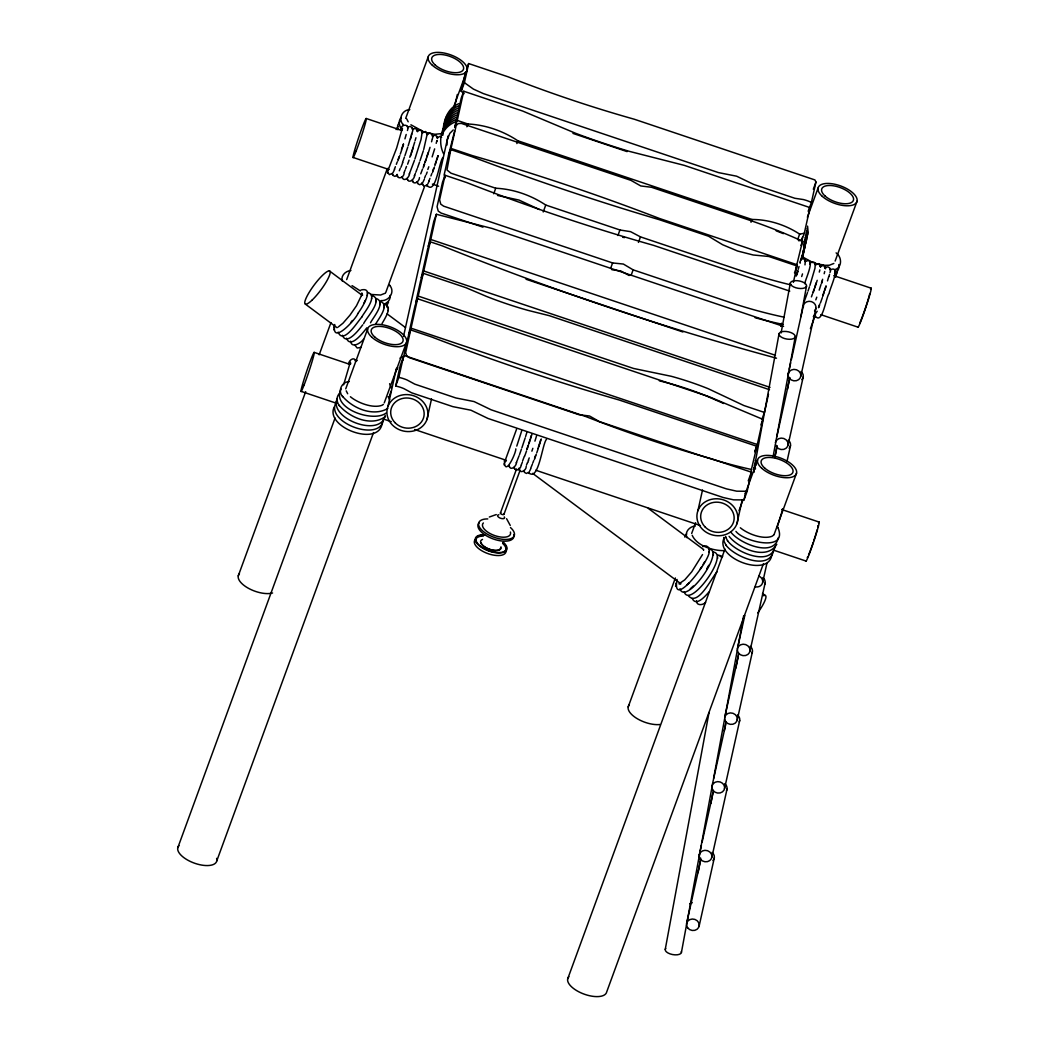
<?xml version="1.0" encoding="UTF-8"?>
<svg xmlns="http://www.w3.org/2000/svg" width="1049" height="1049" viewBox="0 0 1049 1049"><rect width="100%" height="100%" fill="white"/><g stroke="black" fill="none" stroke-linecap="round" stroke-linejoin="round"><path stroke-width="1.5" d="M357.84 313.612C356.162 318.817 330.973 346.655 334.749 324.508M361.8 293.694L361.695 295.608L361.839 292.946L362.272 295.005L361.551 294.231L362.666 295.044M357.643 313.651C360.463 310.517 376.106 286.259 360.974 290.022M361.931 316.759C364.698 311.605 378.296 295.949 367.819 292.422M363.649 323.603C365.983 318.135 384.026 299.516 372.107 295.53M370.507 322.79C373.064 317.519 386.675 301.994 376.185 298.493M375.437 324.469C378.007 319.46 390.438 304.538 380.276 301.456M382.033 323.603C384.275 319.355 393.493 306.203 384.367 304.42M709.111 551.446C710.973 559.13 670.927 611.606 677.09 579.454M709.072 552.128C710.802 548.181 706.397 544.011 702.738 546.66M679.922 588.791C685.456 606.138 724.61 551.84 709.583 549.06M684.21 591.898C689.744 609.246 728.898 554.947 713.871 552.167M333.818 329.792L333.87 329.045M333.949 327.472L333.988 326.79M338.158 332.153C343.416 345.58 358.561 320.05 362.128 316.719M342.446 335.26C346.445 346.537 359.597 328.875 362.718 324.862M346.537 338.224C350.536 349.501 363.675 331.838 366.809 327.826M350.615 341.187C351.467 348.95 361 343.01 363.478 339.312M367.294 295.49L367.334 294.795M367.425 293.235L367.465 292.487M371.582 298.598L371.634 297.916M371.713 296.343L371.766 295.595M375.87 301.706L375.922 301.024M376.001 299.45L376.053 298.703M379.961 304.669L380 303.987M380.092 302.414L380.131 301.666M384.052 307.632L384.091 306.937M384.183 305.377L384.222 304.63M388.143 310.596L388.182 309.901M388.261 308.34L388.314 307.593M675.595 586.43L675.635 585.683M675.726 584.123L675.766 583.428M696.484 600.789C696.287 605.981 703.197 605.378 705.61 602.218M703.564 550.332L703.617 549.584M709.19 549.873L709.242 549.125M713.359 555.236L713.399 554.554M713.49 552.98L713.53 552.233M717.647 558.343L717.686 557.662M717.778 556.088L717.818 555.341M403.209 358.942L403.131 360.069M407.432 130.522C410.238 123.559 400.521 123.402 400.587 130.299M412.296 132.161C414.394 128.948 410.12 123.966 407.563 127.873M432.28 138.874C434.365 135.662 430.09 130.679 427.533 134.587M829.995 272.53C832.093 269.318 827.805 264.348 825.261 268.242M665.25 949.371L709.032 712.481M755.516 461.101L779.053 333.792M781.099 332.979L790.343 283.02M681.417 952.479L699.591 854.188M700.194 850.962L712.114 786.501M713.595 778.45L724.623 718.827M725.213 715.602L737.434 649.528M738.024 646.302L743.689 615.684M773.179 456.158L775.263 444.868M776.758 436.817L788.678 372.356M789.268 369.13L795.221 336.899A8.235 3.711 10.5 0 0 783.787 331.432A8.235 3.711 10.5 0 0 782.397 337.712A8.235 3.711 10.5 0 0 795.221 336.899M698.083 872.716L700.758 858.213M710.894 803.416L713.268 790.526M724.295 730.904L725.79 722.84M735.913 668.056L738.601 653.553M775.237 455.345L777.021 445.681M787.458 389.271L789.543 377.994M800.859 316.759L806.524 286.141A8.235 3.711 10.5 0 0 795.09 280.66A8.235 3.711 10.5 0 0 793.687 286.941A8.235 3.711 10.5 0 0 806.524 286.141M386.832 307.082L386.766 303.187M388.523 302.138L386.596 306.033M384.262 402.842L406.632 342.079M776.811 544.3C766.753 561.018 738.732 548.522 729.081 536.354M835.607 277.29L835.555 273.383M447.097 140.304L449.811 133.38L453.234 129.945M805.881 242.778L808.123 232.262L807.56 226.112M387.92 406.527L396.417 368.317M403.498 336.48L448.133 135.885M454.505 107.221L457.338 94.489M395.683 386.019L400.22 365.616L403.38 356.962L405.137 355.821L585.709 416.505A605.811 271.258 20.1 0 0 711.668 458.846L751.399 472.181L747.15 491.286L743.99 499.927L733.539 499.835L723.22 497.514L488.034 418.472L470.922 410.211L452.775 406.619L411.628 392.798L403.878 388.628A20.56 9.205 20.1 0 0 398.45 386.701L395.683 386.019L398.843 377.365L403.38 356.962M464.143 93.663L461.245 91.302L465.494 72.211M461.245 91.302L464.405 82.661L468.654 63.556L508.385 76.918A605.811 271.258 20.1 0 0 634.343 119.245L814.916 179.93L815.952 182.015L811.415 202.418L808.241 211.072M403.55 357.355L408.113 336.847L410.644 329.924L431.939 337.083A1028.151 460.367 20.1 0 0 619.185 400.01L756.906 446.297L750.717 472.338M410.644 329.924L405.661 352.582L406.566 355.467L409.241 357.63L578.851 414.683L589.577 416.02L599.372 421.567L696.195 454.112A253.255 113.397 20.1 0 0 751.727 469.559M417.581 298.755L415.05 305.679L408.507 335.09L411.038 328.167L417.581 298.755L709.163 396.758L762.898 419.364L757.299 444.54L754.769 451.463M423.245 273.317L420.715 280.24L415.653 302.991L418.184 296.08L423.245 273.317L465.966 287.675L486.382 296.369A189.226 84.733 20.1 0 0 528.132 310.399L549.322 315.683L769.507 389.69M430.247 241.808L427.717 248.718L421.226 277.906L423.757 270.983L430.247 241.808L442.206 245.82A1338.288 599.228 20.1 0 0 776.509 358.194M436.371 214.284L433.84 221.208L428.241 246.384L430.772 239.474L436.371 214.284L491.994 228.433L783.577 326.423M789.766 291.124L653.579 245.361A926.188 414.709 20.1 0 1 466.346 182.434L445.051 175.275L439.597 199.835L440.764 204.162L443.648 206.168L612.603 262.945L623.381 264.06L633.124 269.842L729.947 302.387A229.311 102.684 20.1 0 0 783.996 317.165M793.372 282.378L797.03 265.974L768.799 256.481L753.169 254.986L737.617 251.026L722.591 244.705L708.521 236.222L659.297 219.687A1232.3 551.774 20.1 0 1 472.063 156.76L450.768 149.601L446.966 169.977L450.978 173.19L495.744 188.23C513.551 189.082 530.938 195.206 545.755 205.04L619.946 229.98L630.593 231.672L640.467 236.877L737.29 269.409A301.496 134.993 20.1 0 0 791.169 284.987M454.61 131.125L448.487 155.344L451.031 148.434L456.158 125.552L458.151 123.612L461.337 123.402L630.973 180.376L640.769 185.948L651.495 187.273L748.317 219.805A250.619 112.217 20.1 0 1 802.511 241.27L795.771 268.95M463.75 91.237L461.219 98.16L454.728 127.335L457.259 120.425L463.75 91.237L522.612 111.024L575.495 133.249A345.344 154.636 20.1 0 0 629.479 151.397L684.197 165.336L810.012 207.61L804.295 233.298L801.764 240.221L798.669 240.759M426.917 419.639A20.6 18.384 12.5 0 0 403.144 394.83A20.6 18.384 12.5 0 0 392.182 424.793A20.6 18.384 12.5 0 0 426.917 419.639L431.519 398.935M697.913 510.706L702.515 490.014M736.896 523.818A20.6 18.384 12.5 0 0 713.136 499.009A20.6 18.384 12.5 0 0 702.174 528.971A20.6 18.384 12.5 0 0 736.896 523.818L742.207 499.94M780.823 326.396L781.531 323.223M743.99 499.927L745.76 491.968M801.764 240.221L802.433 237.192M761.902 419.364L764.433 412.441L768.484 394.24M788.192 373.929L790.658 362.836M791.366 359.676L803.337 305.836M775.499 442.626L789.936 377.706M774.765 457.495L777.23 446.402M737.395 648.741L744.79 615.488M724.689 717.45L738.43 655.691M800.767 376.342L815.912 308.249M711.983 786.16L725.724 724.4M788.061 445.051L803.206 376.958M699.29 854.856L701.401 845.363M702.109 842.19L713.018 793.096M786.986 461.494L790.513 445.655M686.584 923.566L700.68 860.219M762.662 582.457L766.885 563.457M749.956 651.167L765.114 583.074M737.263 719.876L752.408 651.77M724.557 788.573L739.702 720.479M711.851 857.282L727.009 789.189M699.159 925.979L714.303 857.885M387.946 168.312L387.645 172.587M335.759 402.895L335.916 402.2M436.987 141.209L437.158 140.514M504.451 460.314C504.281 478.462 516.147 453.089 515.82 448.867M800.112 263.247L800.269 262.538M804.989 264.886L805.291 260.611M411.064 136.095L411.628 133.879M411.588 135.072L412.139 132.856M431.559 141.785L432.122 139.569M436.2 143.346L436.751 141.13M819.295 272.084L819.846 269.881M824.173 273.723L824.724 271.507M829.012 276.556L829.562 274.34M782.134 510.968L782.685 508.752M404.94 138.874L406.199 134.456M410.644 137.563L408.205 145.732M410.474 139.124L411.313 136.173M415.102 140.684L415.942 137.734M798.197 269.423L799.036 266.485M827.504 280.896L828.762 276.477M781.846 512.069L777.152 527.359M413.083 147.358L414.683 142.153M423.704 149.496L427.31 133.577M428.425 152.525L430.024 147.306M434.653 148.866L432.136 156.904M516.554 429.238L504.595 462.124L506.379 460.747M521.668 430.955L516.777 446.1M525.588 436.581L526.782 432.673M530.453 438.22L531.253 435.61M530.296 439.61L531.895 434.391M534.924 441.157L536.537 435.951M540.602 440.187L537.967 448.447M540.445 441.577L541.245 438.967M546.516 439.308C542.32 443.399 538.688 481.635 528.998 472.929M796.178 276.11L797.778 270.904M796.82 274.89L798.027 270.983M801.698 276.53L802.498 273.92M816.397 282.902L817.197 280.306M821.433 283.164L822.626 279.257M821.669 283.243L822.468 280.634M401.492 149.745L403.327 144.093M402.2 148.407L403.577 144.172M407.746 147.135L404.914 155.658M411.247 153.023L412.624 148.774M413.319 147.45L410.513 155.947M423.311 150.807L420.02 160.733M426.812 156.681L428.189 152.446M426.589 158.176L427.966 153.928M437.931 155.711L435.125 164.221M436.79 160.038L438.167 155.803M443.045 157.429C439.216 160.536 435.755 196.307 426.917 185.122L427.113 185.843M389.179 396.968L391.015 391.316M525.182 437.879L521.891 447.818M528.683 443.766L530.06 439.518M528.919 443.845L529.837 441.013M538.675 447.123L540.051 442.875M804.793 283.715C804.609 280.83 817.001 255.654 805.278 261.529M809.907 285.433L814.981 268.242L815.283 263.968M814.785 287.072L816.161 282.824M814.562 288.567L815.938 284.318M819.19 290.114L821.026 284.463M825.904 286.102L822.613 296.041M824.763 290.429L826.14 286.18M361.735 294.926L356.476 305.77L349.907 315.238L342.971 323.21L338.119 327.091M400.285 154.098L401.741 149.823M409.792 157.298L410.762 154.439M414.906 159.015L421.055 139.451L422.196 131.859M343.626 384.839L350.3 362.154L350.759 363.806M424.897 162.372L426.353 158.097M425.133 162.451L426.104 159.605M434.876 165.729L436.332 161.454M526.768 449.457L528.224 445.169M527.004 449.536L528.46 445.261M531.882 451.175L532.853 448.316M536.76 452.814L538.216 448.526M807.992 291.124L809.448 286.836M812.87 292.763L814.326 288.475M813.106 292.841L814.076 289.983M822.849 296.12L824.304 291.832M702.515 554.554L691.684 571.875L684.748 579.848L678.978 583.834L680.395 583.873M398.122 159.474L399.079 156.786M397.886 160.903L399.8 155.527M402.514 162.464L404.429 157.088M407.628 164.182L409.071 160.143M414.421 160.445L409.254 174.147M417.62 167.538L419.534 162.162M423.455 166.489L424.412 163.801M423.206 167.906L424.648 163.88M427.848 169.466L428.805 166.778M432.713 171.105L433.67 168.417M432.476 172.534L434.391 167.158M519.491 454.623L521.405 449.247M524.605 456.341L526.519 450.965M534.597 458.19L535.554 455.502M534.347 459.619L536.275 454.243M807.507 292.553L803.836 302.597M811.428 296.88L812.385 294.192M815.82 299.857L816.778 297.169M820.449 302.912L822.364 297.549M238.267 575.875L305.679 391.67M319.158 354.824L330.959 322.594M346.681 279.611L387.133 169.086M405.675 118.432L428.136 57.026M177.766 847.828L335.064 418.013M345.737 388.851L367.635 328.98M466.543 69.326L468.654 63.556M385.678 292.71L424.439 186.788M453.653 106.972L467.133 70.126M450.768 149.601L448.238 156.511L444.133 174.934L445.078 177.884M445.051 175.275L442.521 182.198L437.066 206.745L438.233 211.085L441.118 213.078L482.973 227.148M466.857 126.759L467.867 123.992C485.674 124.844 503.061 130.955 517.878 140.789L752.015 219.477C768.891 219.477 785.57 224.919 799.653 234.111L804.295 233.298M216.763 860.927L373.483 432.647M493.712 193.763L495.744 188.23M516.869 143.556L517.878 140.789M543.225 211.964L545.755 205.04M500.425 513.027L516.554 468.942M504.005 514.22L520.134 470.149M617.913 235.514L619.946 229.98M610.584 268.478L612.603 262.945M638.435 242.411L640.467 236.877M631.105 275.376L633.124 269.842M751.005 222.244L752.015 219.477M813.316 189.226L815.952 182.015M797.62 239.644L799.653 234.111M808.491 211.767L810.012 207.61M628.194 706.921L675.372 577.973M691.671 533.456L695.605 522.704M807.389 217.235L818.063 188.073M801.003 245.414L802.524 241.27M794.486 272.884L797.03 265.974M760.879 424.897L762.898 419.364M754.887 451.831L756.906 446.297M748.239 480.835L751.399 472.181M567.693 978.874L724.977 549.06M739.021 510.679L742.954 499.94M745.21 493.791L757.562 460.026M810.431 328.586L815.479 314.766M835.148 261.044L857.059 201.172M763.41 563.693L606.689 991.974A20.6 9.218 20.1 0 1 582.641 993.56A20.6 9.218 20.1 0 1 568.873 976.75M774.083 534.531L796.558 473.125M396.325 164.326L397.204 161.992M400.993 167.211L402.75 162.543M405.622 168.771L406.514 166.437M415.85 172.206L417.174 168.705M420.728 173.846L422.485 169.177M426.287 174.396L427.166 172.062M430.916 175.957L431.795 173.623M519.045 455.791L516.252 462.95M522.599 460.931L524.369 456.263M528.355 460.236L529.234 457.889M527.713 462.648L528.604 460.314M532.787 463.042L533.679 460.695M818.456 307.514L819.767 304M818.692 307.593L819.571 305.259M394.398 169.151L395.381 166.712M399.276 170.79L400.259 168.351M404.14 172.429L405.137 169.99M414.368 175.865L415.365 173.426M424.609 177.924L425.606 175.485M428.989 180.782L429.985 178.343M521.366 464.668L522.35 462.229M526.493 465.009L527.477 462.57M530.873 467.854L532.354 464.209M394.634 169.23L393.218 172.311M409.53 173.531C409.621 177.425 403.262 182.88 402.069 176.77L402.436 178.094M414.643 175.249C414.735 179.143 408.376 184.598 407.182 178.487M419.482 177.583C419.574 181.49 413.214 185.948 412.296 180.205L412.677 181.529M424.36 179.222L422.931 182.303M429.238 180.861L427.808 183.942M348.556 364.187C348.465 360.279 354.837 355.821 355.742 361.564L355.375 360.24M516.528 462.334C516.606 466.228 510.247 471.683 509.053 465.572L509.263 466.294M526.231 466.307C526.454 470.922 518.927 474.528 519.032 468.156M817.21 311.251L813.329 316.693M404.101 173.124C404.193 177.687 396.876 180.271 397.178 174.357M521.078 465.271C521.104 469.152 514.836 472.64 514.167 467.29L514.548 468.615M529.679 471.027L530.833 468.549M363.977 303.069L365.222 300.46M445.405 119.193C447.726 113.095 452.683 108.506 458.557 105.883M444.907 121.461C447.215 115.364 452.185 110.774 458.059 108.152M444.409 123.73C446.717 117.632 451.673 113.043 457.548 110.42M443.871 126.103C446.179 120.006 451.149 115.429 457.023 112.794M442.835 130.745C445.156 124.647 450.113 120.071 455.987 117.436M442.337 133.013C444.645 126.916 449.615 122.34 455.489 119.704M441.839 135.282C444.147 129.184 449.103 124.595 454.978 121.972M395.552 371.831L397.794 367.688M804.911 243.211L806.379 240.509M802.642 251.472L804.845 247.42M802.852 252.494L804.321 249.793M801.606 256.113L803.809 252.062M801.108 258.382L802.577 255.681M799.863 262.001L802.8 256.599L806.602 239.054L806.038 232.917M396.102 129.578L397.925 126.3M337.109 398.804C328.56 418.748 381.062 438.298 385.193 415.391M684.84 537.127L686.662 533.849M401.164 117.449C398.03 120.858 399.053 125.88 401.57 129.315M334.264 406.907C324.259 427.074 377.968 447.11 382.033 424.032M385.258 416.61C371.333 427.087 349.278 417.436 339.155 405.307M835.371 276.241L837.194 272.963L837.194 270.157M724.177 537.953C713.779 558.304 770.123 578.917 771.894 553.99M703.184 564.401L704.482 562.146M706.829 568.637L708.77 565.254M717.018 571.915C711.812 577.265 697.873 607.41 688.262 595.609M700.194 569.096L701.755 566.722M809.723 264.243C810.615 261.083 815.453 261.07 815.479 264.702M412.427 129.512L415.627 128.175L417.541 131.728M417.305 131.151L420.505 129.801L422.393 132.594M388.589 169.505L388.104 170.122L396.627 148.106L402.331 128.266L402.41 129.276M422.419 132.869L425.619 131.531L427.507 134.311M392.536 173.295L389.349 174.645L387.448 171.852M397.414 174.934L394.909 176.402L393.073 175.458L392.326 173.491L392.693 174.816M432.411 136.226L435.597 134.888L437.512 138.442M437.289 137.865L439.78 136.396L441.629 137.34M422.262 183.287L419.757 184.755L417.922 183.811L417.174 181.844L417.371 182.578M427.127 184.926L423.94 186.263L422.026 182.71M529.011 472.011L526.506 473.466L524.67 472.522L523.923 470.568L524.29 471.88M815.506 264.964L818.705 263.627L820.606 267.193M820.384 266.603L823.57 265.266L825.484 268.832M830.126 269.881C842.255 264.073 828.749 290.56 829.182 293.471C826.192 295.739 822.429 326.763 814.889 315.513L815.27 316.824M350.654 322.672L352.425 320.509M708.875 592.056C705.872 595.478 696.038 607.161 692.34 598.573M687.029 584.765L689.036 582.956M690.321 588.777L693.323 586.063M399.984 121.566L397.676 125.251L397.833 129.761M385.049 293.274L380.59 295.031L370.887 294.441M341.135 388.982C330.422 408.271 373.142 423.062 386.137 413.031M339.483 393.519C335.877 396.732 336.677 402.292 339.404 405.806M336.309 402.173C324.01 422.406 381.954 443.793 383.554 418.617M383.409 404.389L382.006 405.294C372.749 408.717 357.486 402.711 350.405 396.745M833.837 263.469L829.366 265.227L824.802 265.331L814.299 263.181M356.017 361.131L357.316 360.371M800.898 259.273L803.6 258.552L805.488 261.345M387.802 408.494C373.103 417.017 352.621 408.376 342.472 396.234M834.519 273.422C837.849 271.979 839.764 268.046 838.794 264.518M773.808 535.016L771.933 536.327C762.675 539.75 747.413 533.757 740.332 527.778M489.319 517.026L496.282 514.561M459.056 103.615C446.428 108.362 442.744 123.1 442.927 135.151M456.485 115.167C442.258 120.963 436.856 140.343 443.504 153.574M399.984 358.142L402.803 356.542M441.957 133.564L434.876 134.285L425.724 132.502M384.17 304.092C387.632 302.859 390.949 299.345 390.071 295.412M834.611 269.75C842.399 267.561 842.085 257.044 836.105 252.888M361.158 347.363L357.198 348.019L354.667 344.898M409.779 109.62C402.2 109.791 397.886 119.075 403.222 124.779L402.973 124.28M350.93 270.458C345.855 270.878 340.663 275.454 342.197 280.935M349.291 381.574C341.699 381.744 337.385 391.028 342.721 396.732M695.277 526.034C689.704 526.349 684.354 532.04 686.938 537.665M717.962 555.131L719.994 555.498L721.764 557.596M747.15 491.286L736.7 491.181L726.38 488.86L491.207 409.831L474.082 401.57L455.935 397.977L414.788 384.144L407.038 379.974A20.56 9.205 20.1 0 0 401.61 378.06L398.843 377.365M380.997 300.617C389.192 301.247 395.591 291.688 389.507 285.092L389.769 285.59M724.426 550.607C714.159 550.987 697.047 546.319 692.196 535.292M720.125 556.298L722.735 556.245M611.842 269.698L620.851 270.983L629.151 275.52M497.514 195.455L518.993 200.057L539.396 209.525M622.673 237.258L624.47 237.599M659.297 380.8L668.672 383.187A149.469 66.926 20.1 0 1 705.662 395.617L723.692 403.498M572.951 133.407L627.105 151.607M457.259 120.425L467.867 123.992M366.153 118.471L401.885 130.482M833.798 275.638L871.09 288.173M451.031 148.434L472.312 155.593A1016.94 455.345 20.1 0 1 659.559 218.507L797.279 264.807M353.172 157.494L388.917 169.505M432.411 184.126L438.626 186.211M820.816 314.661L858.108 327.196M430.772 239.474L775.473 355.323M526.06 279.257L682.886 331.969M423.757 270.983L770.018 387.356M418.184 296.08L633.557 368.461L671.203 376.276A149.469 66.926 20.1 0 1 708.193 388.707L743.846 405.517L764.433 412.441M411.038 328.167L757.299 444.54M314.123 352.359L349.855 364.37M781.767 509.526L819.059 522.048M301.142 391.382L336.886 403.393M383.488 419.049L391.264 421.659M414.565 429.5L506.221 460.301M535.751 470.227L700.43 525.562M773.454 550.109L806.078 561.071M776.168 230.832L783.38 233.639M813.001 262.656L801.79 256.507M424.386 132.148L410.906 124.779M811.415 202.418L808.74 201.277A20.56 9.205 20.1 0 0 803.272 199.533L794.88 198.287L753.733 184.454L736.621 176.193L718.46 172.6L483.287 93.571L473.44 89.113L464.405 82.661M360.305 290.888L352.044 285.63M329.373 270.878L362.18 295.32M387.12 313.887L405.491 327.576M648.308 508.398L703.433 549.453M762.492 593.432L765.114 595.386M305.547 304.249L337.044 327.708M532.617 473.348L680.919 583.795M735.939 531.384C743.557 541.704 788.9 552.823 777.794 527.254L778.043 527.752M730.996 532.315C739.361 543.29 774.123 558.356 778.358 537.573M727.495 540.668C735.519 552.154 770.818 567.286 775.119 546.437M725.908 544.995C733.933 556.481 769.232 571.613 773.533 550.751M506.588 518.717L510.247 525.457M724.138 538.085L723.758 537.442L724.085 541.415L726.17 545.493M725.58 536.485L725.96 537.652M388.13 396.706L389.664 399.721M725.672 537.088L727.744 541.166M406.71 118.891L408.192 121.802M346.209 390.844L347.691 393.755M389.599 383.737L391.316 388.13M407.405 126.352L407.773 127.676M834.847 270.013L835.043 270.747M835.017 270.603L835.214 271.324M829.969 268.374L830.349 269.685M825.091 266.734L825.301 267.482M825.275 267.325L825.471 268.059M820.226 265.095L820.593 266.42M815.112 263.378L815.309 264.125M809.998 261.66L810.366 262.971M805.121 260.021L805.33 260.768M437.118 136.344L437.328 137.091M437.302 136.934L437.499 137.668M528.958 472.784L529.168 473.519M432.254 134.705L432.621 136.029M427.14 132.987L427.336 133.734M519.045 468.929L519.412 470.24M422.026 131.269L422.223 132.017M417.148 129.63L417.515 130.955M509.224 466.149L509.434 466.884M412.27 127.991L412.65 129.315M427.087 185.699L427.297 186.434M503.94 463.855L504.32 465.166M422.039 183.483L422.419 184.808M417.345 182.421L417.541 183.169M407.353 179.064L407.55 179.812M397.361 175.708L397.571 176.455M397.191 175.131L397.401 175.865M387.619 172.429L387.815 173.177M803.94 241.913L804.544 248.351M807.048 228.38L807.612 234.53M806.55 230.649L807.114 236.799M805.514 235.291L806.078 241.44M804.989 237.664L805.553 243.814M804.478 239.933L805.042 246.082M803.468 244.469L804.032 250.619M755.372 460.681L755.791 465.284M754.874 462.95L755.437 469.087M754.362 465.205L754.651 468.287M753.864 467.474L754.283 472.089M446.782 141.838L447.071 144.972M444.684 122.903L444.973 125.985M800.623 259.706L800.636 260.48M503.848 513.722A1.888 0.839 20.1 0 1 502.025 514.456A1.888 0.839 20.1 0 1 500.766 512.686M505.998 551.8A16.705 7.474 20.1 0 1 486.5 553.072A16.705 7.474 20.1 0 1 475.341 539.448M503.481 542.451A16.705 7.474 20.1 0 1 500.045 552.941A16.705 7.474 20.1 0 1 477.243 543.749A16.705 7.474 20.1 0 1 484.651 534.859M500.635 548.05A10.372 4.642 20.1 0 1 491.102 549.715A10.372 4.642 20.1 0 1 481.071 542.753M500.95 546.844A10.778 4.825 20.1 0 1 488.441 549.007A10.778 4.825 20.1 0 1 482.514 539.409M475.813 541.664A15.971 7.146 20.1 0 1 483.432 536.078M502.615 543.369A15.971 7.146 20.1 0 1 505.015 551.486M502.93 542.503A15.971 7.146 20.1 0 1 500.019 552.521A15.971 7.146 20.1 0 1 478.305 544.261A15.971 7.146 20.1 0 1 483.746 535.213M510.417 532.053A14.791 6.622 20.1 0 1 495.076 535.698A14.791 6.622 20.1 0 1 483.366 522.953M510.483 527.555A18.908 8.471 20.1 0 1 507.034 539.396A18.908 8.471 20.1 0 1 481.334 529.627A18.908 8.471 20.1 0 1 487.772 518.914M513.656 534.57A18.908 8.471 20.1 0 1 494.04 539.238A18.908 8.471 20.1 0 1 479.078 522.953M504.281 516.908A3.671 1.639 20.1 0 1 502.786 518.691A3.671 1.639 20.1 0 1 498.196 516.842A3.671 1.639 20.1 0 1 498.891 514.731M712.061 852.417A6.399 5.717 12.5 0 1 712.94 860.534M724.754 783.708A6.399 5.717 12.5 0 1 726.524 790.592M737.46 715.012A6.399 5.717 12.5 0 1 739.217 721.896M750.166 646.302A6.399 5.717 12.5 0 1 751.923 653.186M762.859 577.593A6.399 5.717 12.5 0 1 764.629 584.49M759.004 576.137A6.399 5.717 12.5 0 1 762.466 583.178A6.399 5.717 12.5 0 1 755.332 586.863M788.271 440.187A6.399 5.717 12.5 0 1 789.15 448.303M800.964 371.49A6.399 5.717 12.5 0 1 801.856 379.607M681.352 951.495A8.235 3.711 10.5 0 1 672.527 954.551A8.235 3.711 10.5 0 1 665.735 948.48M803.285 307.331A6.399 5.717 12.5 0 1 811.48 301.627A6.399 5.717 12.5 0 1 814.549 310.897M692.235 902.599A8.235 3.711 10.5 0 1 689.783 903.832M763.528 595.74A20.6 4.17 -53.3 0 1 757.758 612.904M783.026 324.403A229.311 102.684 20.1 0 1 755.096 317.716M870.5 289.039A20.6 1.088 -71.4 0 1 866.015 306.885A20.6 1.088 -71.4 0 1 857.964 326.737M869.765 293.55A16.836 0.892 -71.4 0 1 867.09 302.925M866.658 304.262A16.836 0.892 -71.4 0 1 859.774 322.908M818.469 522.927A20.6 1.088 -71.4 0 1 813.985 540.773A20.6 1.088 -71.4 0 1 805.934 560.612M817.866 525.615A16.836 0.892 -71.4 0 1 817.735 527.424M817.132 529.824A16.836 0.892 -71.4 0 1 813.722 540.917M813.263 542.307A16.836 0.892 -71.4 0 1 808.556 555.039M807.743 556.796A16.836 0.892 -71.4 0 1 807.258 557.504M660.044 724.505A20.6 9.218 20.1 0 1 636.192 718.041A20.6 9.218 20.1 0 1 629.374 704.797M272.583 592.987A20.6 9.218 20.1 0 1 247.695 587.873A20.6 9.218 20.1 0 1 239.46 573.751M216.618 858.357A20.6 9.218 20.1 0 1 195.245 863.445A20.6 9.218 20.1 0 1 178.959 845.704M687.685 927.893A6.399 5.717 12.5 0 0 698.673 927.395A6.399 5.717 12.5 0 0 692.248 919.029A6.399 5.717 12.5 0 0 687.685 927.893M700.391 859.183A6.399 5.717 12.5 0 0 711.366 858.698A6.399 5.717 12.5 0 0 704.941 850.333A6.399 5.717 12.5 0 0 700.391 859.183M713.097 790.487A6.399 5.717 12.5 0 0 724.072 789.989A6.399 5.717 12.5 0 0 717.647 781.623A6.399 5.717 12.5 0 0 713.097 790.487M725.79 721.778A6.399 5.717 12.5 0 0 736.778 721.279A6.399 5.717 12.5 0 0 730.353 712.914A6.399 5.717 12.5 0 0 725.79 721.778M738.496 653.068A6.399 5.717 12.5 0 0 749.471 652.583A6.399 5.717 12.5 0 0 743.046 644.217A6.399 5.717 12.5 0 0 738.496 653.068M776.601 446.953A6.399 5.717 12.5 0 0 787.576 446.468A6.399 5.717 12.5 0 0 781.151 438.102A6.399 5.717 12.5 0 0 776.601 446.953M789.307 378.256A6.399 5.717 12.5 0 0 800.282 377.758A6.399 5.717 12.5 0 0 793.857 369.392A6.399 5.717 12.5 0 0 789.307 378.256M312.248 299.948A20.6 4.17 -53.3 0 0 330.133 271.665A20.6 4.17 -53.3 0 0 309.98 291.084A20.6 4.17 -53.3 0 0 312.248 299.948M704.954 526.821A16.836 15.027 12.5 0 0 733.343 522.625A16.836 15.027 12.5 0 0 713.923 502.353A16.836 15.027 12.5 0 0 704.954 526.821M394.975 422.642A16.836 15.027 12.5 0 0 423.35 418.433A16.836 15.027 12.5 0 0 403.931 398.174A16.836 15.027 12.5 0 0 394.975 422.642M356.083 151.213A20.6 1.088 -71.4 0 0 366.298 118.93A20.6 1.088 -71.4 0 0 356.621 143.805A20.6 1.088 -71.4 0 0 356.083 151.213M304.053 385.101A20.6 1.088 -71.4 0 0 314.267 352.818A20.6 1.088 -71.4 0 0 304.59 377.692A20.6 1.088 -71.4 0 0 304.053 385.101M822.35 196.399A20.6 9.218 20.1 0 0 855.866 203.296A20.6 9.218 20.1 0 0 834.453 184.165A20.6 9.218 20.1 0 0 822.35 196.399M825.13 196.071A16.836 7.54 20.1 0 0 852.522 201.71A16.836 7.54 20.1 0 0 835.03 186.079A16.836 7.54 20.1 0 0 825.13 196.071M432.424 65.353A20.6 9.218 20.1 0 0 465.94 72.25A20.6 9.218 20.1 0 0 444.54 53.119A20.6 9.218 20.1 0 0 432.424 65.353M435.204 65.025A16.836 7.54 20.1 0 0 462.596 70.663A16.836 7.54 20.1 0 0 445.104 55.033A16.836 7.54 20.1 0 0 435.204 65.025M371.923 337.306A20.6 9.218 20.1 0 0 405.452 344.203A20.6 9.218 20.1 0 0 384.039 325.085A20.6 9.218 20.1 0 0 371.923 337.306M374.703 336.978A16.836 7.54 20.1 0 0 402.095 342.617A16.836 7.54 20.1 0 0 384.603 326.986A16.836 7.54 20.1 0 0 374.703 336.978M761.849 468.352A20.6 9.218 20.1 0 0 795.365 475.249A20.6 9.218 20.1 0 0 773.965 456.118A20.6 9.218 20.1 0 0 761.849 468.352M764.629 468.024A16.836 7.54 20.1 0 0 792.021 473.663A16.836 7.54 20.1 0 0 774.529 458.033A16.836 7.54 20.1 0 0 764.629 468.024"/></g></svg>
